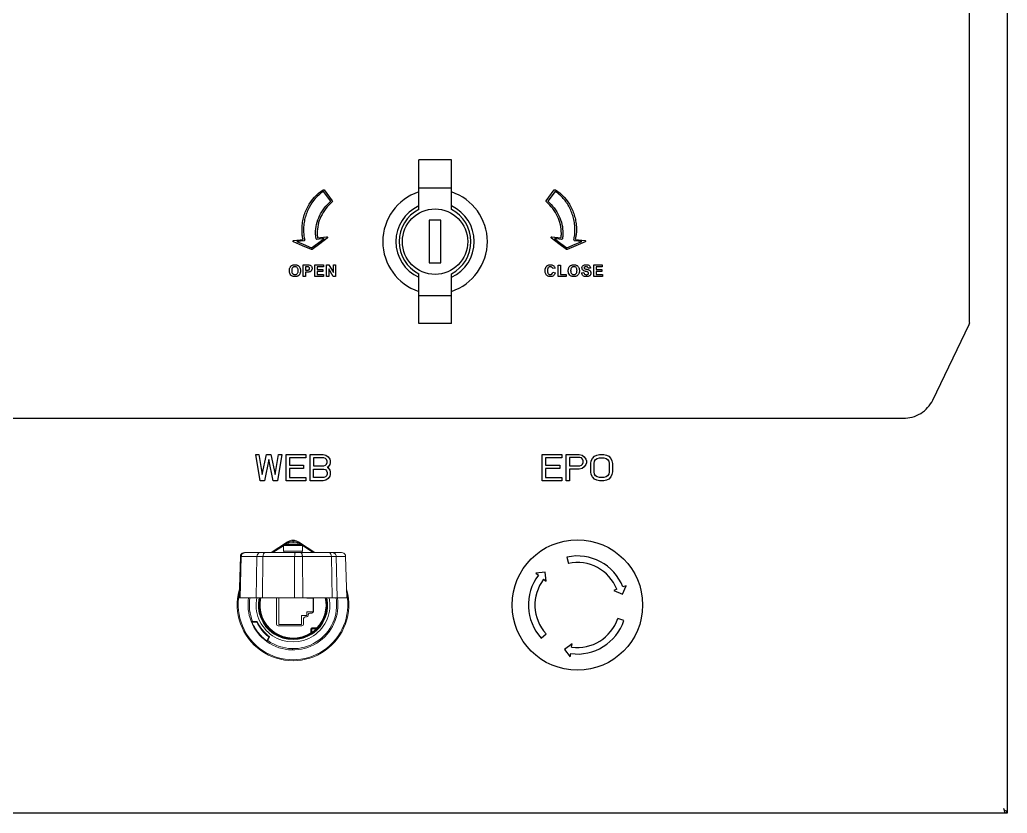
# Model space of a CAD drawing. Header units: millimetres. Extents: x 55614 to 110757, y -66981 to -47484.
# Drawn here: x 64229.2 to 64531.3, y -55511.4 to -55268.7 of the extents above; entities that cross this region are included whole.
import ezdxf

# ---------------------------------------------------------------- set-up
doc = ezdxf.new("R2010")
doc.units = ezdxf.units.MM
doc.layers.get('0').update_dxf_attribs({"lineweight": 15})
for name, color, linetype in [('2018-00046_0', 7, 'Continuous'), ('4212-20636_1_0', 7, 'Continuous'), ('4212-20665_4_1_0', 7, 'Continuous'), ('4212-68099_1_0', 7, 'Continuous'), ('MS748_0', 7, 'Continuous')]:
    doc.layers.add(name, color=color, linetype=linetype)
doc.layers.add('THICK', color=7, linetype='Continuous', lineweight=0)

# ---------------------------------------------------------------- blocks, each defined once
blk = doc.blocks.new('2-1725')
at = {"linetype": 'Continuous'}
for p, q in [((-16773.93, -72507.6), (-16773.93, -72508.41)), ((-16775.59, -72508.1), (-16780.65, -72511.44)), ((-16776.87, -72509.31), (-16780.1, -72511.44)), ((-16776.87, -72509.24), (-16770.99, -72509.24)), ((-16776.83, -72510.94), (-16776.87, -72509.25)), ((-16770.99, -72509.25), (-16776.87, -72509.25)), ((-16776.57, -72508.94), (-16771.29, -72508.94)), ((-16775.42, -72508.35), (-16776.32, -72508.94)), ((-16775.59, -72508.1), (-16775.42, -72508.35)), ((-16775.45, -72508.94), (-16775.45, -72508.41)), ((-16775.45, -72508.41), (-16772.41, -72508.41)), ((-16771.54, -72508.94), (-16772.43, -72508.35)), ((-16772.41, -72508.94), (-16772.41, -72508.41)), ((-16772.28, -72508.1), (-16767.25, -72511.42)), ((-16771.04, -72510.94), (-16770.99, -72509.25)), ((-16767.78, -72511.42), (-16770.99, -72509.3)), ((-16790.37, -72525.21), (-16790.03, -72512.63)), ((-16789.78, -72512.63), (-16790.1, -72525.21)), ((-16790.03, -72512.63), (-16757.83, -72512.63)), ((-16788.79, -72511.46), (-16788.61, -72511.44)), ((-16788.79, -72511.44), (-16788.61, -72511.44)), ((-16788.61, -72511.44), (-16783.96, -72511.44)), ((-16785.24, -72525.21), (-16784.96, -72512.63)), ((-16783.96, -72511.44), (-16771.49, -72511.44)), ((-16783.11, -72512.63), (-16783.25, -72525.21)), ((-16771.04, -72510.94), (-16776.83, -72510.94)), ((-16776.72, -72511.44), (-16776.72, -72510.94)), ((-16773.48, -72525.21), (-16773.43, -72512.63)), ((-16771.49, -72511.44), (-16761.83, -72511.44)), ((-16771.15, -72511.44), (-16771.15, -72510.94)), ((-16771.06, -72512.63), (-16770.94, -72525.21)), ((-16761.99, -72525.21), (-16762.19, -72512.63)), ((-16761.83, -72511.44), (-16759.07, -72511.44)), ((-16760.69, -72512.63), (-16760.38, -72525.21)), ((-16757.49, -72525.21), (-16757.83, -72512.63)), ((-16757.49, -72525.21), (-16790.37, -72525.21)), ((-16778.98, -72525.21), (-16778.98, -72533.3)), ((-16778.28, -72533.4), (-16778.28, -72525.21)), ((-16769.68, -72525.4), (-16769.68, -72525.21)), ((-16769.68, -72525.4), (-16767.78, -72525.4)), ((-16767.78, -72525.4), (-16767.78, -72529.5)), ((-16767.68, -72529.4), (-16767.68, -72525.5)), ((-16771.38, -72530.7), (-16771.38, -72533.4)), ((-16771.38, -72530.7), (-16769.68, -72530.7)), ((-16770.68, -72533.3), (-16770.68, -72531.6)), ((-16770.18, -72531.1), (-16769.78, -72531.1)), ((-16769.68, -72530.7), (-16769.68, -72529.5)), ((-16767.78, -72529.5), (-16769.68, -72529.5)), ((-16769.28, -72530.6), (-16769.28, -72530.4)), ((-16768.78, -72529.9), (-16768.18, -72529.9)), ((-16786.77, -72532.38), (-16786.65, -72532.54)), ((-16786.65, -72532.54), (-16786.48, -72532.63)), ((-16786.29, -72533.09), (-16786.49, -72532.63)), ((-16786.48, -72532.63), (-16786.3, -72532.66)), ((-16786.3, -72532.63), (-16786.36, -72532.62)), ((-16786.3, -72532.46), (-16786.3, -72532.66)), ((-16784.89, -72532.46), (-16786.3, -72532.46)), ((-16785.02, -72532.66), (-16786.3, -72532.66)), ((-16785.02, -72532.66), (-16784.89, -72532.46)), ((-16778.48, -72533.8), (-16771.18, -72533.8)), ((-16771.38, -72533.4), (-16778.28, -72533.4)), ((-16768.43, -72534.75), (-16768.43, -72536.03)), ((-16768.43, -72534.75), (-16766.8, -72534.75)), ((-16768.13, -72535.84), (-16768.13, -72534.45)), ((-16766.52, -72534.45), (-16768.13, -72534.45)), ((-16781.84, -72538.25), (-16781.33, -72537.21)), ((-16781.08, -72537.15), (-16781.66, -72538.33)), ((-16781.34, -72537.21), (-16781.33, -72537.21)), ((-16781.33, -72537.21), (-16781.08, -72537.15)), ((-16773.77, -72537.9), (-16773.77, -72537.7)), ((-16781.66, -72538.33), (-16781.84, -72538.25)), ((-16774.09, -72540.8), (-16774.1, -72541.2))]:
    blk.add_line(p, q, dxfattribs=at)
for points in [[(-16773.93, -72507.9), (-16773.41, -72507.95), (-16772.9, -72508.1), (-16772.43, -72508.35)], [(-16772.43, -72508.35), (-16772.37, -72508.25), (-16772.32, -72508.17), (-16772.29, -72508.12), (-16772.28, -72508.1)], [(-16790.03, -72512.63), (-16789.96, -72512.25), (-16789.76, -72511.89), (-16789.47, -72511.64), (-16789.16, -72511.5), (-16788.8, -72511.44)], [(-16789.78, -72512.63), (-16789.77, -72512.44), (-16789.72, -72512.27), (-16789.65, -72512.09), (-16789.55, -72511.94), (-16789.44, -72511.8), (-16789.3, -72511.67), (-16789.14, -72511.58), (-16788.97, -72511.5), (-16788.79, -72511.46)], [(-16784.96, -72512.63), (-16784.9, -72512.25), (-16784.74, -72511.89), (-16784.51, -72511.64), (-16784.26, -72511.5), (-16783.96, -72511.44)], [(-16783.11, -72512.63), (-16783.1, -72512.44), (-16783.08, -72512.27), (-16783.05, -72512.09), (-16783, -72511.94), (-16782.95, -72511.8), (-16782.89, -72511.67), (-16782.82, -72511.58), (-16782.74, -72511.5), (-16782.66, -72511.46), (-16782.58, -72511.44)], [(-16773.43, -72512.63), (-16773.42, -72512.25), (-16773.39, -72511.89), (-16773.35, -72511.64), (-16773.31, -72511.5), (-16773.26, -72511.44)], [(-16771.06, -72512.63), (-16771.06, -72512.44), (-16771.08, -72512.27), (-16771.11, -72512.09), (-16771.14, -72511.94), (-16771.18, -72511.8), (-16771.24, -72511.67), (-16771.29, -72511.58), (-16771.36, -72511.5), (-16771.42, -72511.46), (-16771.49, -72511.44)], [(-16762.19, -72512.63), (-16762.24, -72512.25), (-16762.36, -72511.89), (-16762.54, -72511.64), (-16762.72, -72511.5), (-16762.94, -72511.44)], [(-16760.69, -72512.63), (-16760.71, -72512.44), (-16760.75, -72512.27), (-16760.82, -72512.09), (-16760.91, -72511.94), (-16761.03, -72511.8), (-16761.16, -72511.67), (-16761.31, -72511.58), (-16761.48, -72511.5), (-16761.65, -72511.46), (-16761.83, -72511.44)], [(-16757.83, -72512.63), (-16757.9, -72512.25), (-16758.11, -72511.89), (-16758.4, -72511.64), (-16758.71, -72511.5), (-16759.07, -72511.44)], [(-16786.3, -72532.46), (-16786.48, -72532.48), (-16786.62, -72532.47), (-16786.72, -72532.44), (-16786.77, -72532.38)], [(-16786.36, -72532.62), (-16786.43, -72532.6), (-16786.49, -72532.57), (-16786.53, -72532.54), (-16786.56, -72532.5)], [(-16781.95, -72538.41), (-16781.96, -72538.4), (-16781.97, -72538.39), (-16782.01, -72538.37), (-16782.04, -72538.35), (-16782.07, -72538.33), (-16782.1, -72538.3), (-16782.13, -72538.28), (-16782.17, -72538.25), (-16782.22, -72538.21), (-16782.29, -72538.16), (-16782.34, -72538.12), (-16782.4, -72538.07), (-16782.53, -72537.97), (-16782.67, -72537.85), (-16782.82, -72537.72), (-16782.98, -72537.58), (-16783.16, -72537.42), (-16783.34, -72537.24), (-16783.57, -72537.02), (-16783.81, -72536.77), (-16784.1, -72536.46), (-16784.4, -72536.11), (-16784.78, -72535.62), (-16785.16, -72535.09), (-16785.4, -72534.72), (-16785.63, -72534.35), (-16785.97, -72533.74), (-16786.29, -72533.09)], [(-16766.52, -72534.45), (-16766.52, -72534.45), (-16766.53, -72534.46), (-16766.55, -72534.49), (-16766.58, -72534.52), (-16766.62, -72534.56), (-16766.67, -72534.61), (-16766.73, -72534.68), (-16766.8, -72534.75)], [(-16768.13, -72535.84), (-16768.21, -72535.89), (-16768.27, -72535.94), (-16768.33, -72535.97), (-16768.38, -72536), (-16768.41, -72536.02), (-16768.43, -72536.03), (-16768.43, -72536.03)], [(-16781.95, -72538.41), (-16781.97, -72538.5), (-16781.95, -72538.59), (-16781.89, -72538.66)], [(-16781.95, -72538.41), (-16781.93, -72538.4), (-16781.88, -72538.34), (-16781.84, -72538.25)], [(-16781.89, -72538.66), (-16781.86, -72538.64), (-16781.81, -72538.57), (-16781.74, -72538.46), (-16781.66, -72538.33)]]:
    blk.add_lwpolyline(points, dxfattribs=at)
for centre, radius, start, end in [((-16773.93, -72510.6), 3, 56.5, 123.5), ((-16776.57, -72509.24), 0.3, 89.9924, 180), ((-16773.93, -72510.6), 2.7, 90, 123.5), ((-16771.29, -72509.24), 0.3, 0, 90.0088), ((-16773.93, -72527.45), 17.05, 164.2267, 164.4682), ((-16773.93, -72527.45), 17.05, 15.5816, 15.7733), ((-16773.93, -72527.45), 17.05, 164.4682, 15.5816), ((-16773.93, -72527.45), 16.75, 168.614, 11.3909), ((-16773.93, -72527.45), 13.75, 170.6234, 201.0449), ((-16773.93, -72527.45), 13.75, 170.6149, 170.6234), ((-16773.93, -72527.45), 13.35, 170.3305, 202.0793), ((-16773.93, -72527.45), 11.3, 168.5482, 11.4517), ((-16773.93, -72527.45), 10.6, 167.7711, 12.2289), ((-16773.93, -72527.45), 10.45, 167.5986, 12.3855), ((-16773.93, -72527.45), 10.25, 167.3399, 12.6411), ((-16773.93, -72527.45), 10.1, 167.1596, 302.9943), ((-16773.93, -72527.45), 13.75, 234.6596, 9.3856), ((-16773.93, -72527.45), 13.35, 234.6367, 9.6807), ((-16768.18, -72525.5), 0.5, 0, 36.1479), ((-16773.93, -72527.45), 10.1, 316.1259, 12.843), ((-16773.93, -72527.45), 13.75, 9.3856, 9.3946), ((-16770.18, -72531.6), 0.5, 90, 180), ((-16769.78, -72530.6), 0.5, 270, 0), ((-16768.78, -72530.4), 0.5, 90, 180), ((-16768.18, -72529.4), 0.5, 270, 0), ((-16773.93, -72527.45), 13.75, 201.0449, 234.6596), ((-16773.93, -72527.45), 12.25, 205.2121, 232.8133), ((-16773.93, -72527.45), 12.05, 204.6102, 233.5993), ((-16778.48, -72533.3), 0.5, 180, 270), ((-16771.18, -72533.3), 0.5, 270, 0), ((-16768.13, -72534.75), 0.3, 90, 180), ((-16773.93, -72527.45), 10.2, 304.6363, 314.3276)]:
    blk.add_arc(centre, radius, start, end, dxfattribs=at)
at = {"layer": '2018-00046_0', "color": 7, "linetype": 'Continuous'}
for p, q in [((-16690.13, -72512.79), (-16689.7, -72514.74)), ((-16696.81, -72517.39), (-16699.64, -72517.74)), ((-16699.64, -72517.74), (-16698.85, -72518.34)), ((-16697.26, -72519.55), (-16696.47, -72520.16)), ((-16696.47, -72520.16), (-16696.81, -72517.39)), ((-16674.85, -72522.65), (-16675.78, -72523.02)), ((-16673.16, -72524.14), (-16672.05, -72521.55)), ((-16672.05, -72521.55), (-16672.99, -72521.92)), ((-16675.78, -72523.02), (-16673.16, -72524.14)), ((-16672.7, -72532.19), (-16674.6, -72531.55)), ((-16697.99, -72537.59), (-16696.51, -72536.23)), ((-16688.57, -72539.34), (-16690.83, -72541.06)), ((-16688.71, -72540.33), (-16688.57, -72539.34)), ((-16690.83, -72541.06), (-16689.12, -72543.3)), ((-16689.12, -72543.3), (-16688.98, -72542.31))]:
    blk.add_line(p, q, dxfattribs=at)
blk.add_circle((-16686.93, -72527.45), 19.95, dxfattribs=at)
for radius, start, end in [(15, 21.6329, 102.3019), (13, 21.6329, 102.3019), (15, 142.6244, 222.5243), (13, 142.6244, 222.5243), (13, 262.1524, 341.5836), (15, 262.1524, 341.5836)]:
    blk.add_arc((-16686.93, -72527.45), radius, start, end, dxfattribs=at)
at = {"layer": '4212-20636_1_0', "color": 7, "linetype": 'Continuous'}
for p, q in [((-16566.93, -72441.03), (-16566.93, -72196.58)), ((-16578.23, -72464.76), (-16567.09, -72441.68)), ((-16873.57, -72470.34), (-16587.29, -72470.34))]:
    blk.add_line(p, q, dxfattribs=at)
at = {"layer": '4212-20636_1_0', "color": 0, "linetype": 'Continuous'}
for p, q in [((-16762.4, -72403.94), (-16764.64, -72400.95)), ((-16764.39, -72400.5), (-16761.9, -72403.84)), ((-16696.48, -72403.84), (-16693.99, -72400.5)), ((-16693.74, -72400.95), (-16695.97, -72403.94)), ((-16770.99, -72417.56), (-16773.77, -72416.4)), ((-16773.71, -72415.95), (-16770.87, -72415.63)), ((-16770.56, -72416.06), (-16772.77, -72416.31)), ((-16772.77, -72416.31), (-16770.81, -72417.13)), ((-16768.25, -72418.25), (-16766.01, -72416.59)), ((-16765.73, -72416.96), (-16768.08, -72418.7)), ((-16764.43, -72415.37), (-16766.59, -72415.61)), ((-16766.45, -72414.97), (-16766.43, -72415.12)), ((-16766.43, -72415.12), (-16763.65, -72414.81)), ((-16766.01, -72416.59), (-16764.43, -72415.37)), ((-16763.49, -72415.23), (-16765.73, -72416.96)), ((-16692.65, -72416.96), (-16694.89, -72415.23)), ((-16694.73, -72414.81), (-16691.95, -72415.12)), ((-16691.78, -72415.61), (-16693.95, -72415.37)), ((-16693.95, -72415.37), (-16692.37, -72416.59)), ((-16690.3, -72418.7), (-16692.65, -72416.96)), ((-16692.37, -72416.59), (-16690.13, -72418.25)), ((-16691.95, -72415.12), (-16691.93, -72414.97)), ((-16685.61, -72416.31), (-16687.82, -72416.06)), ((-16687.57, -72417.13), (-16685.61, -72416.31)), ((-16687.51, -72415.63), (-16684.67, -72415.95)), ((-16684.6, -72416.4), (-16687.39, -72417.56)), ((-16768.31, -72418.73), (-16770.99, -72417.56)), ((-16770.81, -72417.13), (-16768.25, -72418.25)), ((-16690.13, -72418.25), (-16687.57, -72417.13)), ((-16687.39, -72417.56), (-16690.06, -72418.73)), ((-16770.8, -72426.96), (-16770.8, -72423.43)), ((-16770.8, -72423.43), (-16769.66, -72423.43)), ((-16770.09, -72424.03), (-16770.09, -72425.03)), ((-16769.75, -72424.03), (-16770.09, -72424.03)), ((-16770.09, -72425.03), (-16769.7, -72425.03)), ((-16770.09, -72425.63), (-16770.09, -72426.96)), ((-16769.63, -72425.63), (-16770.09, -72425.63)), ((-16767.25, -72426.96), (-16767.25, -72423.43)), ((-16767.25, -72423.43), (-16764.64, -72423.43)), ((-16766.54, -72424.03), (-16766.54, -72424.81)), ((-16764.64, -72424.03), (-16766.54, -72424.03)), ((-16766.54, -72424.81), (-16764.77, -72424.81)), ((-16766.54, -72425.4), (-16766.54, -72426.36)), ((-16764.77, -72425.4), (-16766.54, -72425.4)), ((-16764.77, -72424.81), (-16764.77, -72425.4)), ((-16764.64, -72423.43), (-16764.64, -72424.03)), ((-16763.69, -72426.96), (-16763.69, -72423.43)), ((-16763.69, -72423.43), (-16762.99, -72423.43)), ((-16763.02, -72424.66), (-16763.02, -72426.96)), ((-16761.61, -72426.96), (-16763.02, -72424.66)), ((-16762.99, -72423.43), (-16761.55, -72425.79)), ((-16761.55, -72425.79), (-16761.55, -72423.43)), ((-16761.55, -72423.43), (-16760.89, -72423.43)), ((-16760.89, -72423.43), (-16760.89, -72426.96)), ((-16693.75, -72424.41), (-16694.45, -72424.57)), ((-16694.43, -72425.66), (-16693.74, -72425.88)), ((-16692.84, -72426.96), (-16692.84, -72423.47)), ((-16692.84, -72423.47), (-16692.13, -72423.47)), ((-16692.13, -72423.47), (-16692.13, -72426.36)), ((-16685.67, -72425.81), (-16684.97, -72425.74)), ((-16682.9, -72424.44), (-16683.62, -72424.47)), ((-16681.93, -72426.96), (-16681.93, -72423.44)), ((-16681.93, -72423.44), (-16679.32, -72423.44)), ((-16681.22, -72424.03), (-16681.22, -72424.81)), ((-16679.32, -72424.03), (-16681.22, -72424.03)), ((-16681.22, -72424.81), (-16679.46, -72424.81)), ((-16681.22, -72425.4), (-16681.22, -72426.36)), ((-16679.46, -72425.4), (-16681.22, -72425.4)), ((-16679.46, -72424.81), (-16679.46, -72425.4)), ((-16679.32, -72423.44), (-16679.32, -72424.03)), ((-16770.09, -72426.96), (-16770.8, -72426.96)), ((-16764.57, -72426.96), (-16767.25, -72426.96)), ((-16766.54, -72426.36), (-16764.57, -72426.36)), ((-16764.57, -72426.36), (-16764.57, -72426.96)), ((-16763.02, -72426.96), (-16763.69, -72426.96)), ((-16760.89, -72426.96), (-16761.61, -72426.96)), ((-16690.36, -72426.96), (-16692.84, -72426.96)), ((-16692.13, -72426.36), (-16690.36, -72426.36)), ((-16690.36, -72426.36), (-16690.36, -72426.96)), ((-16679.26, -72426.96), (-16681.93, -72426.96)), ((-16681.22, -72426.36), (-16679.26, -72426.36)), ((-16679.26, -72426.36), (-16679.26, -72426.96))]:
    blk.add_line(p, q, dxfattribs=at)
blk.add_arc((-16701.33, -72412.73), 14.12, 348.1815, 353.586, dxfattribs=at)
at = {"layer": '4212-20636_1_0', "color": 7, "linetype": 'Continuous'}
blk.add_arc((-16649.68, -72421.74), 84.97, 346.4321, 346.8805, dxfattribs=at)
at = {"layer": '4212-20636_1_0', "color": 0, "linetype": 'Continuous'}
for points, knots in [([(-16770.87, -72415.63), (-16770.96, -72415.19), (-16771.11, -72414.23), (-16771.2, -72412.62), (-16771.09, -72410.85), (-16770.65, -72408.43), (-16769.18, -72404.5), (-16766.68, -72401.69), (-16764.7, -72400.44)], [0, 0, 0, 0, 0.076922, 0.16919, 0.277657, 0.384662, 0.594547, 1, 1, 1, 1]), ([(-16764.64, -72400.95), (-16766.47, -72402.15), (-16768.8, -72404.83), (-16770.19, -72408.56), (-16770.63, -72410.9), (-16770.73, -72412.63), (-16770.67, -72413.75), (-16770.61, -72414.26)], [0, 0, 0, 0, 0.430678, 0.661482, 0.779229, 0.898636, 1, 1, 1, 1]), ([(-16688.02, -72415.76), (-16687.91, -72415.27), (-16687.78, -72414.51), (-16687.69, -72413.49), (-16687.66, -72412.37), (-16687.75, -72410.9), (-16688.18, -72408.56), (-16689.21, -72405.84), (-16691.14, -72403.02), (-16692.82, -72401.56), (-16693.74, -72400.95)], [0, 0, 0, 0, 0.090661, 0.136219, 0.182549, 0.29075, 0.397448, 0.606593, 0.804546, 1, 1, 1, 1]), ([(-16693.67, -72400.44), (-16691.69, -72401.69), (-16689.2, -72404.5), (-16687.73, -72408.43), (-16687.29, -72410.85), (-16687.18, -72412.62), (-16687.24, -72413.78), (-16687.3, -72414.31)], [0, 0, 0, 0, 0.439241, 0.666616, 0.782537, 0.900042, 1, 1, 1, 1]), ([(-16767.02, -72413.8), (-16767.02, -72411.95), (-16766.17, -72408.18), (-16763.79, -72405.19), (-16762.4, -72403.94)], [0, 0, 0, 0, 0.498034, 1, 1, 1, 1]), ([(-16761.95, -72404.16), (-16763.36, -72405.39), (-16765.72, -72408.32), (-16766.55, -72412.02), (-16766.55, -72413.8)], [0, 0, 0, 0, 0.51184, 1, 1, 1, 1]), ([(-16691.83, -72413.8), (-16691.83, -72412.02), (-16692.65, -72408.32), (-16695.02, -72405.39), (-16696.43, -72404.16)], [0, 0, 0, 0, 0.48816, 1, 1, 1, 1]), ([(-16695.97, -72403.94), (-16694.58, -72405.19), (-16692.2, -72408.18), (-16691.36, -72411.95), (-16691.36, -72413.8)], [0, 0, 0, 0, 0.501966, 1, 1, 1, 1]), ([(-16766.86, -72415.41), (-16766.88, -72415.28), (-16766.95, -72414.75), (-16767.02, -72414.21), (-16767.02, -72413.8)], [0, 0, 0, 0, 0.235692, 1, 1, 1, 1]), ([(-16691.36, -72413.8), (-16691.36, -72414.21), (-16691.43, -72414.75), (-16691.5, -72415.28), (-16691.52, -72415.41)], [0, 0, 0, 0, 0.764308, 1, 1, 1, 1]), ([(-16773.77, -72416.4), (-16773.83, -72416.37), (-16773.92, -72416.28), (-16773.93, -72416.06), (-16773.79, -72415.96), (-16773.71, -72415.95)], [0, 0, 0, 0, 0.299004, 0.59806, 1, 1, 1, 1]), ([(-16770.61, -72414.26), (-16770.59, -72414.51), (-16770.53, -72414.89), (-16770.44, -72415.39), (-16770.39, -72415.65), (-16770.33, -72415.9), (-16770.45, -72416.05), (-16770.56, -72416.06)], [0, 0, 0, 0, 0.404731, 0.605352, 0.804827, 0.825737, 1, 1, 1, 1]), ([(-16763.65, -72414.81), (-16763.59, -72414.8), (-16763.46, -72414.84), (-16763.35, -72415.03), (-16763.43, -72415.19), (-16763.49, -72415.23)], [0, 0, 0, 0, 0.299444, 0.598754, 1, 1, 1, 1]), ([(-16694.89, -72415.23), (-16694.95, -72415.19), (-16695.02, -72415.03), (-16694.92, -72414.84), (-16694.79, -72414.8), (-16694.73, -72414.81)], [0, 0, 0, 0, 0.401246, 0.700556, 1, 1, 1, 1]), ([(-16687.82, -72416.06), (-16687.93, -72416.05), (-16688.05, -72415.9), (-16688.02, -72415.78), (-16688.02, -72415.76)], [0, 0, 0, 0, 0.892862, 1, 1, 1, 1]), ([(-16684.67, -72415.95), (-16684.59, -72415.96), (-16684.45, -72416.06), (-16684.45, -72416.28), (-16684.55, -72416.37), (-16684.6, -72416.4)], [0, 0, 0, 0, 0.40194, 0.700996, 1, 1, 1, 1]), ([(-16775.04, -72425.22), (-16775.04, -72425.17), (-16775.04, -72425.09), (-16775.03, -72424.92), (-16775, -72424.66), (-16774.91, -72424.35), (-16774.75, -72424.05), (-16774.56, -72423.83), (-16774.35, -72423.64), (-16774.08, -72423.49), (-16773.8, -72423.41), (-16773.55, -72423.38), (-16773.29, -72423.37), (-16772.98, -72423.39), (-16772.64, -72423.48), (-16772.34, -72423.64), (-16772.09, -72423.85), (-16771.88, -72424.12), (-16771.73, -72424.44), (-16771.65, -72424.8), (-16771.63, -72425.06), (-16771.63, -72425.2)], [0, 0, 0, 0, 0.02328, 0.045639, 0.087692, 0.162796, 0.214272, 0.266135, 0.316583, 0.364383, 0.429545, 0.464414, 0.501261, 0.566684, 0.627158, 0.685097, 0.743237, 0.802228, 0.862978, 0.928173, 1, 1, 1, 1]), ([(-16771.63, -72425.2), (-16771.63, -72425.33), (-16771.65, -72425.59), (-16771.73, -72425.96), (-16771.88, -72426.27), (-16772.08, -72426.54), (-16772.34, -72426.75), (-16772.63, -72426.91), (-16772.97, -72427), (-16773.33, -72427.02), (-16773.7, -72427), (-16774.04, -72426.91), (-16774.34, -72426.76), (-16774.68, -72426.47), (-16774.92, -72426.07), (-16775.01, -72425.67), (-16775.04, -72425.45), (-16775.04, -72425.32), (-16775.04, -72425.25), (-16775.04, -72425.22)], [0, 0, 0, 0, 0.072016, 0.13741, 0.198406, 0.257702, 0.316067, 0.374279, 0.435055, 0.500796, 0.567383, 0.628704, 0.687155, 0.74548, 0.864338, 0.929021, 0.9636, 0.981559, 1, 1, 1, 1]), ([(-16772.37, -72425.13), (-16772.37, -72425.05), (-16772.38, -72424.89), (-16772.43, -72424.6), (-16772.59, -72424.27), (-16772.88, -72424.07), (-16773.13, -72423.99), (-16773.33, -72423.98), (-16773.54, -72423.99), (-16773.73, -72424.05), (-16773.9, -72424.15), (-16774.11, -72424.33), (-16774.24, -72424.6), (-16774.29, -72424.87), (-16774.31, -72425.05), (-16774.31, -72425.14), (-16774.31, -72425.19)], [0, 0, 0, 0, 0.065871, 0.138384, 0.261507, 0.372127, 0.428784, 0.489587, 0.550569, 0.607511, 0.663039, 0.719952, 0.844148, 0.917136, 0.95724, 1, 1, 1, 1]), ([(-16774.31, -72425.19), (-16774.31, -72425.29), (-16774.3, -72425.46), (-16774.24, -72425.78), (-16774.1, -72426.05), (-16773.89, -72426.24), (-16773.72, -72426.34), (-16773.54, -72426.4), (-16773.33, -72426.41), (-16773.13, -72426.4), (-16772.88, -72426.32), (-16772.6, -72426.11), (-16772.44, -72425.78), (-16772.37, -72425.46), (-16772.36, -72425.26), (-16772.36, -72425.15), (-16772.37, -72425.13)], [0, 0, 0, 0, 0.078797, 0.14891, 0.270392, 0.326425, 0.380217, 0.434421, 0.491632, 0.548674, 0.60264, 0.711033, 0.832473, 0.903574, 0.984099, 1, 1, 1, 1]), ([(-16769.23, -72424.05), (-16769.26, -72424.05), (-16769.43, -72424.03), (-16769.6, -72424.03), (-16769.75, -72424.03)], [0, 0, 0, 0, 0.157325, 1, 1, 1, 1]), ([(-16769.7, -72425.03), (-16769.58, -72425.03), (-16769.4, -72425.02), (-16769.16, -72424.99), (-16769.01, -72424.91), (-16768.91, -72424.81), (-16768.85, -72424.67), (-16768.83, -72424.52), (-16768.85, -72424.35), (-16768.97, -72424.16), (-16769.13, -72424.07), (-16769.23, -72424.05)], [0, 0, 0, 0, 0.194244, 0.313363, 0.393392, 0.470929, 0.548809, 0.630569, 0.728722, 0.820225, 1, 1, 1, 1]), ([(-16769.66, -72423.43), (-16769.56, -72423.43), (-16769.28, -72423.44), (-16768.99, -72423.44), (-16768.81, -72423.49)], [0, 0, 0, 0, 0.349142, 1, 1, 1, 1]), ([(-16768.81, -72423.49), (-16768.72, -72423.51), (-16768.52, -72423.6), (-16768.29, -72423.83), (-16768.16, -72424.08), (-16768.11, -72424.32), (-16768.1, -72424.55), (-16768.12, -72424.81), (-16768.21, -72425.06), (-16768.34, -72425.26), (-16768.51, -72425.41), (-16768.7, -72425.52), (-16768.93, -72425.6), (-16769.24, -72425.62), (-16769.48, -72425.63), (-16769.63, -72425.63)], [0, 0, 0, 0, 0.086767, 0.176839, 0.27363, 0.326202, 0.383187, 0.468501, 0.542931, 0.610703, 0.67422, 0.733979, 0.789589, 0.878844, 1, 1, 1, 1]), ([(-16693.74, -72425.88), (-16693.79, -72426.05), (-16693.91, -72426.38), (-16694.25, -72426.76), (-16694.61, -72426.94), (-16694.94, -72427), (-16695.22, -72427.02), (-16695.53, -72427), (-16695.84, -72426.91), (-16696.12, -72426.75), (-16696.37, -72426.54), (-16696.56, -72426.28), (-16696.71, -72425.97), (-16696.79, -72425.61), (-16696.81, -72425.22), (-16696.79, -72424.85), (-16696.74, -72424.62), (-16696.72, -72424.52)], [0, 0, 0, 0, 0.100377, 0.187819, 0.273933, 0.320334, 0.37038, 0.432311, 0.490657, 0.547929, 0.606769, 0.667168, 0.729181, 0.795413, 0.868018, 0.944639, 1, 1, 1, 1]), ([(-16696.72, -72424.52), (-16696.71, -72424.49), (-16696.67, -72424.36), (-16696.56, -72424.13), (-16696.36, -72423.86), (-16696.12, -72423.64), (-16695.83, -72423.49), (-16695.51, -72423.39), (-16695.17, -72423.37), (-16694.86, -72423.39), (-16694.49, -72423.48), (-16694.14, -72423.69), (-16693.88, -72424.04), (-16693.79, -72424.28), (-16693.75, -72424.41)], [0, 0, 0, 0, 0.018922, 0.106358, 0.190338, 0.271963, 0.352282, 0.43517, 0.524178, 0.601897, 0.674061, 0.811422, 0.898568, 1, 1, 1, 1]), ([(-16694.45, -72424.57), (-16694.49, -72424.41), (-16694.63, -72424.17), (-16694.93, -72424.01), (-16695.17, -72423.98), (-16695.38, -72423.99), (-16695.61, -72424.06), (-16695.87, -72424.26), (-16696.01, -72424.58), (-16696.07, -72424.89), (-16696.08, -72425.18), (-16696.07, -72425.47), (-16696.04, -72425.66), (-16696.01, -72425.75)], [0, 0, 0, 0, 0.154645, 0.230994, 0.312036, 0.369336, 0.423255, 0.530733, 0.656386, 0.733956, 0.823736, 0.918692, 1, 1, 1, 1]), ([(-16696.01, -72425.75), (-16695.98, -72425.88), (-16695.88, -72426.13), (-16695.57, -72426.36), (-16695.33, -72426.41), (-16695.21, -72426.41)], [0, 0, 0, 0, 0.373793, 0.684003, 1, 1, 1, 1]), ([(-16695.21, -72426.41), (-16695.04, -72426.41), (-16694.63, -72426.26), (-16694.48, -72425.87), (-16694.43, -72425.66)], [0, 0, 0, 0, 0.449143, 1, 1, 1, 1]), ([(-16689.73, -72425.22), (-16689.73, -72425.17), (-16689.72, -72425.09), (-16689.71, -72424.92), (-16689.68, -72424.66), (-16689.6, -72424.35), (-16689.43, -72424.05), (-16689.25, -72423.83), (-16689.03, -72423.64), (-16688.76, -72423.49), (-16688.49, -72423.42), (-16688.23, -72423.38), (-16687.97, -72423.37), (-16687.66, -72423.39), (-16687.32, -72423.48), (-16687.03, -72423.64), (-16686.77, -72423.85), (-16686.56, -72424.12), (-16686.42, -72424.44), (-16686.33, -72424.81), (-16686.31, -72425.06), (-16686.31, -72425.2)], [0, 0, 0, 0, 0.023281, 0.045641, 0.087692, 0.162785, 0.21427, 0.266125, 0.316571, 0.364369, 0.429545, 0.464417, 0.501264, 0.566688, 0.627162, 0.685102, 0.743241, 0.802225, 0.862972, 0.928168, 1, 1, 1, 1]), ([(-16686.31, -72425.2), (-16686.31, -72425.34), (-16686.33, -72425.59), (-16686.41, -72425.96), (-16686.56, -72426.27), (-16686.77, -72426.54), (-16687.02, -72426.75), (-16687.32, -72426.91), (-16687.65, -72427), (-16688.02, -72427.02), (-16688.38, -72427), (-16688.72, -72426.91), (-16689.02, -72426.76), (-16689.36, -72426.47), (-16689.6, -72426.07), (-16689.69, -72425.67), (-16689.72, -72425.45), (-16689.72, -72425.32), (-16689.73, -72425.25), (-16689.73, -72425.22)], [0, 0, 0, 0, 0.072013, 0.137411, 0.198412, 0.257711, 0.316071, 0.374284, 0.43506, 0.500795, 0.567386, 0.628712, 0.687167, 0.745487, 0.864334, 0.929017, 0.963597, 0.981558, 1, 1, 1, 1]), ([(-16687.05, -72425.13), (-16687.05, -72425.05), (-16687.06, -72424.89), (-16687.12, -72424.6), (-16687.28, -72424.27), (-16687.56, -72424.07), (-16687.81, -72423.99), (-16688.02, -72423.98), (-16688.22, -72423.99), (-16688.42, -72424.05), (-16688.59, -72424.15), (-16688.79, -72424.33), (-16688.92, -72424.6), (-16688.98, -72424.87), (-16688.99, -72425.05), (-16688.99, -72425.14), (-16688.99, -72425.19)], [0, 0, 0, 0, 0.065867, 0.138378, 0.26152, 0.37214, 0.428792, 0.489593, 0.550572, 0.607509, 0.663035, 0.719952, 0.844155, 0.917141, 0.957243, 1, 1, 1, 1]), ([(-16688.99, -72425.19), (-16688.99, -72425.29), (-16688.98, -72425.47), (-16688.92, -72425.78), (-16688.78, -72426.05), (-16688.58, -72426.24), (-16688.41, -72426.34), (-16688.22, -72426.4), (-16688.02, -72426.41), (-16687.82, -72426.4), (-16687.57, -72426.32), (-16687.28, -72426.11), (-16687.12, -72425.78), (-16687.06, -72425.46), (-16687.05, -72425.26), (-16687.05, -72425.15), (-16687.05, -72425.13)], [0, 0, 0, 0, 0.078805, 0.148921, 0.270415, 0.326435, 0.380213, 0.434412, 0.491633, 0.548674, 0.602638, 0.711005, 0.832458, 0.903566, 0.984101, 1, 1, 1, 1]), ([(-16684.75, -72426.96), (-16684.77, -72426.95), (-16684.94, -72426.9), (-16685.26, -72426.74), (-16685.56, -72426.32), (-16685.64, -72425.99), (-16685.67, -72425.81)], [0, 0, 0, 0, 0.036051, 0.35144, 0.655231, 1, 1, 1, 1]), ([(-16685.21, -72425.07), (-16685.31, -72424.98), (-16685.49, -72424.76), (-16685.56, -72424.4), (-16685.51, -72424.09), (-16685.4, -72423.85), (-16685.2, -72423.63), (-16684.94, -72423.48), (-16684.68, -72423.41), (-16684.45, -72423.38), (-16684.22, -72423.37), (-16683.95, -72423.39), (-16683.61, -72423.45), (-16683.36, -72423.57), (-16683.23, -72423.69), (-16683.22, -72423.7)], [0, 0, 0, 0, 0.108725, 0.214946, 0.285762, 0.358089, 0.43282, 0.512129, 0.600916, 0.649895, 0.702536, 0.786481, 0.86063, 0.987293, 1, 1, 1, 1]), ([(-16684.41, -72425.41), (-16684.5, -72425.39), (-16684.78, -72425.31), (-16685.06, -72425.2), (-16685.21, -72425.07)], [0, 0, 0, 0, 0.313215, 1, 1, 1, 1]), ([(-16684.97, -72425.74), (-16684.94, -72425.93), (-16684.79, -72426.32), (-16684.39, -72426.42), (-16684.21, -72426.42)], [0, 0, 0, 0, 0.514155, 1, 1, 1, 1]), ([(-16683.62, -72424.47), (-16683.63, -72424.39), (-16683.67, -72424.25), (-16683.8, -72424.07), (-16683.97, -72424), (-16684.13, -72423.97), (-16684.26, -72423.96), (-16684.4, -72423.97), (-16684.57, -72424), (-16684.72, -72424.06), (-16684.84, -72424.18), (-16684.86, -72424.28), (-16684.86, -72424.34), (-16684.85, -72424.35)], [0, 0, 0, 0, 0.141796, 0.257757, 0.378273, 0.45017, 0.531904, 0.617108, 0.693699, 0.82694, 0.900914, 0.974058, 1, 1, 1, 1]), ([(-16684.85, -72424.35), (-16684.85, -72424.38), (-16684.83, -72424.44), (-16684.73, -72424.56), (-16684.46, -72424.66), (-16684.24, -72424.73), (-16684.1, -72424.76)], [0, 0, 0, 0, 0.082999, 0.223241, 0.510365, 1, 1, 1, 1]), ([(-16684.1, -72424.76), (-16683.95, -72424.79), (-16683.69, -72424.86), (-16683.35, -72424.99), (-16683.11, -72425.16), (-16682.93, -72425.37), (-16682.82, -72425.63), (-16682.79, -72425.93), (-16682.83, -72426.23), (-16682.96, -72426.51), (-16683.17, -72426.74), (-16683.45, -72426.91), (-16683.74, -72426.98), (-16684, -72427.01), (-16684.24, -72427.02), (-16684.5, -72427.01), (-16684.68, -72426.98), (-16684.75, -72426.96)], [0, 0, 0, 0, 0.104738, 0.181056, 0.241547, 0.300508, 0.361987, 0.431076, 0.497297, 0.564665, 0.633365, 0.704305, 0.78454, 0.829853, 0.879084, 0.949576, 1, 1, 1, 1]), ([(-16683.84, -72425.57), (-16683.87, -72425.56), (-16684.06, -72425.5), (-16684.25, -72425.45), (-16684.41, -72425.41)], [0, 0, 0, 0, 0.146365, 1, 1, 1, 1]), ([(-16684.21, -72426.42), (-16684.1, -72426.42), (-16683.92, -72426.4), (-16683.63, -72426.27), (-16683.49, -72426.02), (-16683.53, -72425.82), (-16683.61, -72425.66), (-16683.75, -72425.6), (-16683.84, -72425.57)], [0, 0, 0, 0, 0.208608, 0.375332, 0.637948, 0.718523, 0.795157, 1, 1, 1, 1]), ([(-16683.22, -72423.7), (-16683.13, -72423.78), (-16682.96, -72424.02), (-16682.91, -72424.29), (-16682.9, -72424.44)], [0, 0, 0, 0, 0.457785, 1, 1, 1, 1])]:
    blk.add_open_spline(points, degree=3, knots=knots, dxfattribs=at)
for points in [[(-16764.7, -72400.44), (-16764.61, -72400.39), (-16764.46, -72400.42), (-16764.39, -72400.5)], [(-16693.99, -72400.5), (-16693.92, -72400.42), (-16693.76, -72400.39), (-16693.67, -72400.44)], [(-16761.9, -72403.84), (-16761.84, -72403.93), (-16761.86, -72404.1), (-16761.95, -72404.16)], [(-16696.43, -72404.16), (-16696.52, -72404.1), (-16696.54, -72403.93), (-16696.48, -72403.84)], [(-16766.55, -72413.8), (-16766.55, -72414.19), (-16766.5, -72414.58), (-16766.45, -72414.97)], [(-16691.93, -72414.97), (-16691.88, -72414.58), (-16691.83, -72414.19), (-16691.83, -72413.8)], [(-16766.6, -72415.61), (-16766.71, -72415.63), (-16766.85, -72415.52), (-16766.86, -72415.41)], [(-16691.52, -72415.41), (-16691.53, -72415.52), (-16691.67, -72415.63), (-16691.78, -72415.61)], [(-16768.08, -72418.7), (-16768.14, -72418.75), (-16768.24, -72418.76), (-16768.31, -72418.73)], [(-16690.06, -72418.73), (-16690.14, -72418.76), (-16690.24, -72418.75), (-16690.3, -72418.7)]]:
    blk.add_open_spline(points, degree=3, dxfattribs=at)
at = {"layer": '4212-20636_1_0', "color": 7, "linetype": 'Continuous'}
blk.add_open_spline([(-16587.29, -72470.34), (-16585.43, -72470.34), (-16581.66, -72469.31), (-16579.03, -72466.41), (-16578.23, -72464.76)], degree=3, knots=[0, 0, 0, 0, 0.504168, 1, 1, 1, 1], dxfattribs=at)
at = {"layer": '4212-20665_4_1_0', "color": 7, "linetype": 'Continuous'}
for p, q in [((-16784.02, -72489.45), (-16785.35, -72481.45)), ((-16785.35, -72481.45), (-16784.35, -72481.45)), ((-16784.35, -72481.45), (-16783.35, -72487.57)), ((-16783.35, -72487.57), (-16782.02, -72481.45)), ((-16781.35, -72482.98), (-16782.68, -72489.45)), ((-16782.02, -72481.45), (-16780.68, -72481.45)), ((-16780.02, -72489.45), (-16781.35, -72482.98)), ((-16780.68, -72481.45), (-16779.35, -72487.57)), ((-16779.35, -72487.57), (-16778.35, -72481.45)), ((-16777.35, -72481.45), (-16778.68, -72489.45)), ((-16778.35, -72481.45), (-16777.35, -72481.45)), ((-16776.02, -72489.45), (-16776.02, -72481.45)), ((-16776.02, -72481.45), (-16770.02, -72481.45)), ((-16775.02, -72482.47), (-16775.02, -72484.68)), ((-16770.02, -72482.47), (-16775.02, -72482.47)), ((-16770.02, -72481.45), (-16770.02, -72482.47)), ((-16768.68, -72489.45), (-16768.68, -72481.45)), ((-16768.68, -72481.45), (-16764.68, -72481.45)), ((-16767.68, -72482.47), (-16767.68, -72484.85)), ((-16764.52, -72482.47), (-16767.68, -72482.47)), ((-16764.68, -72481.45), (-16763.85, -72481.62)), ((-16764.02, -72482.64), (-16764.52, -72482.47)), ((-16763.68, -72482.98), (-16764.02, -72482.64)), ((-16763.85, -72481.62), (-16763.18, -72482.13)), ((-16763.52, -72483.49), (-16763.68, -72482.98)), ((-16763.52, -72483.83), (-16763.52, -72483.49)), ((-16763.18, -72482.13), (-16762.68, -72482.81)), ((-16762.68, -72482.81), (-16762.52, -72483.32)), ((-16762.52, -72483.32), (-16762.52, -72484)), ((-16697.68, -72489.45), (-16697.68, -72481.45)), ((-16697.68, -72481.45), (-16691.68, -72481.45)), ((-16696.68, -72482.47), (-16696.68, -72484.68)), ((-16691.68, -72482.47), (-16696.68, -72482.47)), ((-16691.68, -72481.45), (-16691.68, -72482.47)), ((-16690.35, -72489.45), (-16690.35, -72481.45)), ((-16690.35, -72481.45), (-16686.35, -72481.45)), ((-16689.35, -72482.3), (-16689.35, -72484.85)), ((-16686.18, -72482.3), (-16689.35, -72482.3)), ((-16686.35, -72481.45), (-16685.52, -72481.62)), ((-16685.68, -72482.47), (-16686.18, -72482.3)), ((-16685.35, -72482.81), (-16685.68, -72482.47)), ((-16685.52, -72481.62), (-16684.85, -72482.13)), ((-16685.18, -72483.32), (-16685.35, -72482.81)), ((-16685.18, -72483.83), (-16685.18, -72483.32)), ((-16684.85, -72482.13), (-16684.35, -72482.81)), ((-16684.35, -72482.81), (-16684.18, -72483.32)), ((-16684.18, -72483.32), (-16684.18, -72484)), ((-16682.85, -72484.17), (-16682.68, -72483.32)), ((-16682.68, -72483.32), (-16682.35, -72482.64)), ((-16682.35, -72482.64), (-16681.68, -72481.96)), ((-16681.85, -72484.17), (-16681.68, -72483.49)), ((-16681.68, -72481.96), (-16681.02, -72481.62)), ((-16681.68, -72483.49), (-16681.35, -72482.98)), ((-16681.35, -72482.98), (-16680.85, -72482.64)), ((-16681.02, -72481.62), (-16680.18, -72481.45)), ((-16680.85, -72482.64), (-16680.18, -72482.47)), ((-16680.18, -72481.45), (-16678.85, -72481.45)), ((-16680.18, -72482.47), (-16678.85, -72482.47)), ((-16678.85, -72481.45), (-16678.02, -72481.62)), ((-16678.85, -72482.47), (-16678.18, -72482.64)), ((-16678.18, -72482.64), (-16677.68, -72482.98)), ((-16678.02, -72481.62), (-16677.35, -72481.96)), ((-16677.68, -72482.98), (-16677.35, -72483.49)), ((-16677.35, -72481.96), (-16676.68, -72482.64)), ((-16677.35, -72483.49), (-16677.18, -72484.17)), ((-16676.68, -72482.64), (-16676.35, -72483.32)), ((-16676.35, -72483.32), (-16676.18, -72484.17)), ((-16775.02, -72484.68), (-16770.68, -72484.68)), ((-16775.02, -72485.7), (-16775.02, -72488.43)), ((-16770.68, -72485.7), (-16775.02, -72485.7)), ((-16770.68, -72484.68), (-16770.68, -72485.7)), ((-16767.68, -72484.85), (-16764.52, -72484.85)), ((-16767.68, -72488.43), (-16767.68, -72485.87)), ((-16767.68, -72485.87), (-16764.52, -72485.87)), ((-16764.52, -72484.85), (-16764.02, -72484.68)), ((-16764.52, -72485.87), (-16764.02, -72486.04)), ((-16764.02, -72484.68), (-16763.68, -72484.34)), ((-16764.02, -72486.04), (-16763.68, -72486.38)), ((-16763.68, -72484.34), (-16763.52, -72483.83)), ((-16763.68, -72486.38), (-16763.52, -72486.89)), ((-16763.18, -72485.19), (-16763.52, -72485.36)), ((-16763.52, -72485.36), (-16763.18, -72485.53)), ((-16762.68, -72484.51), (-16763.18, -72485.19)), ((-16763.18, -72485.53), (-16762.68, -72486.21)), ((-16762.52, -72484), (-16762.68, -72484.51)), ((-16762.68, -72486.21), (-16762.52, -72486.72)), ((-16696.68, -72484.68), (-16692.35, -72484.68)), ((-16696.68, -72485.7), (-16696.68, -72488.43)), ((-16692.35, -72485.7), (-16696.68, -72485.7)), ((-16692.35, -72484.68), (-16692.35, -72485.7)), ((-16689.35, -72484.85), (-16686.18, -72484.85)), ((-16689.35, -72485.87), (-16689.35, -72489.45)), ((-16686.35, -72485.87), (-16689.35, -72485.87)), ((-16685.52, -72485.7), (-16686.35, -72485.87)), ((-16686.18, -72484.85), (-16685.68, -72484.68)), ((-16685.68, -72484.68), (-16685.35, -72484.34)), ((-16684.85, -72485.19), (-16685.52, -72485.7)), ((-16685.35, -72484.34), (-16685.18, -72483.83)), ((-16684.35, -72484.51), (-16684.85, -72485.19)), ((-16684.18, -72484), (-16684.35, -72484.51)), ((-16682.85, -72486.72), (-16682.85, -72484.17)), ((-16681.85, -72486.72), (-16681.85, -72484.17)), ((-16677.18, -72484.17), (-16677.18, -72486.72)), ((-16676.18, -72484.17), (-16676.18, -72486.72)), ((-16782.68, -72489.45), (-16784.02, -72489.45)), ((-16778.68, -72489.45), (-16780.02, -72489.45)), ((-16770.02, -72489.45), (-16776.02, -72489.45)), ((-16775.02, -72488.43), (-16770.02, -72488.43)), ((-16770.02, -72488.43), (-16770.02, -72489.45)), ((-16764.68, -72489.45), (-16768.68, -72489.45)), ((-16764.52, -72488.43), (-16767.68, -72488.43)), ((-16763.85, -72489.28), (-16764.68, -72489.45)), ((-16764.02, -72488.26), (-16764.52, -72488.43)), ((-16763.68, -72487.91), (-16764.02, -72488.26)), ((-16763.18, -72488.77), (-16763.85, -72489.28)), ((-16763.52, -72487.4), (-16763.68, -72487.91)), ((-16763.52, -72486.89), (-16763.52, -72487.4)), ((-16762.68, -72488.08), (-16763.18, -72488.77)), ((-16762.52, -72487.57), (-16762.68, -72488.08)), ((-16762.52, -72486.72), (-16762.52, -72487.57)), ((-16691.68, -72489.45), (-16697.68, -72489.45)), ((-16696.68, -72488.43), (-16691.68, -72488.43)), ((-16691.68, -72488.43), (-16691.68, -72489.45)), ((-16689.35, -72489.45), (-16690.35, -72489.45)), ((-16682.68, -72487.57), (-16682.85, -72486.72)), ((-16682.35, -72488.26), (-16682.68, -72487.57)), ((-16681.68, -72488.94), (-16682.35, -72488.26)), ((-16681.68, -72487.4), (-16681.85, -72486.72)), ((-16681.35, -72487.91), (-16681.68, -72487.4)), ((-16681.02, -72489.28), (-16681.68, -72488.94)), ((-16680.85, -72488.26), (-16681.35, -72487.91)), ((-16680.18, -72489.45), (-16681.02, -72489.28)), ((-16680.18, -72488.43), (-16680.85, -72488.26)), ((-16678.85, -72488.43), (-16680.18, -72488.43)), ((-16678.85, -72489.45), (-16680.18, -72489.45)), ((-16678.18, -72488.26), (-16678.85, -72488.43)), ((-16678.02, -72489.28), (-16678.85, -72489.45)), ((-16677.68, -72487.91), (-16678.18, -72488.26)), ((-16677.35, -72488.94), (-16678.02, -72489.28)), ((-16677.35, -72487.4), (-16677.68, -72487.91)), ((-16677.18, -72486.72), (-16677.35, -72487.4)), ((-16676.68, -72488.26), (-16677.35, -72488.94)), ((-16676.35, -72487.57), (-16676.68, -72488.26)), ((-16676.18, -72486.72), (-16676.35, -72487.57)), ((-16556.22, -72590.33), (-16556.3, -72590.25)), ((-16555.43, -72590.81), (-16555.73, -72590.81)), ((-16555.73, -72590.81), (-16555.73, -72591.15))]:
    blk.add_line(p, q, dxfattribs=at)
for centre, radius, start, end in [((-16563.6, -72592.54), 7.66, 17.4262, 18.363), ((-16566.64, -72593.49), 10.84, 16.3673, 17.4099)]:
    blk.add_arc(centre, radius, start, end, dxfattribs=at)
for points in [[(-16556.34, -72590.13), (-16556.39, -72589.97), (-16556.45, -72589.81), (-16556.53, -72589.66)], [(-16556.05, -72591.13), (-16556.11, -72590.9), (-16556.18, -72590.67), (-16556.24, -72590.44)]]:
    blk.add_open_spline(points, degree=3, dxfattribs=at)
blk.add_open_spline([(-16555.43, -72590.62), (-16555.51, -72590.6), (-16555.78, -72590.51), (-16556.05, -72590.42), (-16556.22, -72590.33)], degree=3, knots=[0, 0, 0, 0, 0.294652, 1, 1, 1, 1], dxfattribs=at)
at = {"layer": '4212-68099_1_0', "color": 7, "linetype": 'Continuous'}
for p, q in [((-16555.43, -72063.75), (-16555.43, -72591.15)), ((-16555.43, -72591.15), (-16906.83, -72591.15))]:
    blk.add_line(p, q, dxfattribs=at)
at = {"layer": 'MS748_0', "color": 0, "linetype": 'Continuous'}
for p, q in [((-16735.48, -72406.51), (-16735.48, -72391.31)), ((-16725.48, -72391.31), (-16735.48, -72391.31)), ((-16725.48, -72406.51), (-16725.48, -72391.31)), ((-16735.48, -72399.81), (-16725.48, -72399.81)), ((-16732.25, -72409.77), (-16732.25, -72422.84)), ((-16728.72, -72409.77), (-16732.25, -72409.77)), ((-16728.72, -72422.84), (-16728.72, -72409.77)), ((-16732.25, -72422.84), (-16728.72, -72422.84)), ((-16735.48, -72441.31), (-16735.48, -72426.11)), ((-16725.48, -72441.31), (-16725.48, -72426.11)), ((-16735.48, -72432.81), (-16725.48, -72432.81)), ((-16725.48, -72441.31), (-16735.48, -72441.31))]:
    blk.add_line(p, q, dxfattribs=at)
blk.add_circle((-16730.48, -72416.31), 10, dxfattribs=at)
for radius, start, end in [(16, 108.21, 251.79), (16, 288.21, 71.79), (12, 114.6243, 245.3757), (11, 117.0357, 242.9643), (12, 294.6243, 65.3757), (11, 297.0357, 62.9643)]:
    blk.add_arc((-16730.48, -72416.31), radius, start, end, dxfattribs=at)

msp = doc.modelspace()

# ---------------------------------------------------------------- block references
at = {"layer": 'THICK', "lineweight": -3}
msp.add_blockref('2-1725', (81086.76, 17079.761), dxfattribs=at)

doc.saveas('drawing.dxf')
